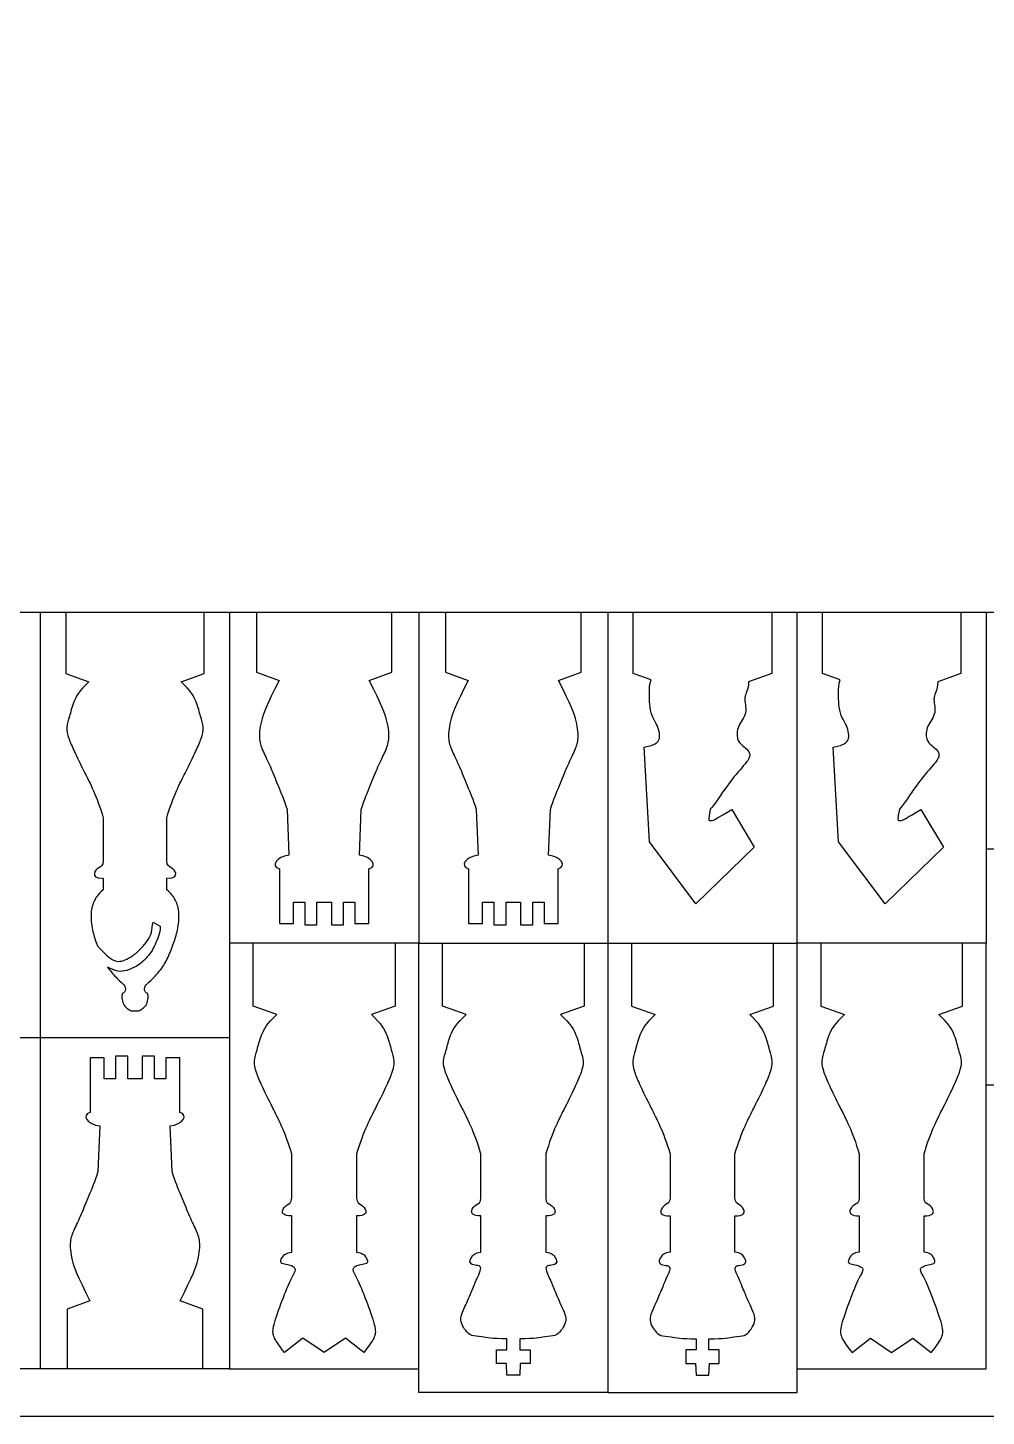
# Model space of a CAD drawing. Header units: millimetres. Extents: x -10 to 144, y -160 to 2.
# Drawn here: x 99.64 to 119.9, y -159.68 to -130.33 of the extents above; entities that cross this region are included whole.
import ezdxf

# ---------------------------------------------------------------- set-up
doc = ezdxf.new("R2010")
doc.units = ezdxf.units.MM
doc.header["$MEASUREMENT"] = 0
doc.layers.add('cut', color=1, linetype='Continuous', true_color=0xff0000)
doc.layers.add('Default', color=6, linetype='Continuous', true_color=0xff00e8)

msp = doc.modelspace()

# ---------------------------------------------------------------- linework, layer by layer
at = {"layer": 'cut'}
for p, q in [((97.903, -142.685), (139.903, -142.685)), ((99.903, -151.685), (99.903, -142.685)), ((100.438, -142.685), (100.438, -143.981)), ((104.471, -142.685), (104.471, -143.952)), ((107.903, -142.685), (107.903, -149.685)), ((108.471, -142.685), (108.471, -143.952)), ((111.903, -142.685), (111.903, -149.685)), ((115.367, -142.685), (115.367, -143.981)), ((115.903, -149.685), (115.903, -142.685)), ((119.367, -142.685), (119.367, -143.981)), ((119.903, -142.685), (119.903, -149.685)), ((100.438, -143.981), (100.928, -144.158)), ((102.878, -144.158), (103.367, -143.981)), ((104.471, -143.952), (104.949, -144.126)), ((106.856, -144.126), (107.335, -143.952)), ((108.471, -143.952), (108.949, -144.126)), ((110.856, -144.126), (111.335, -143.952)), ((112.814, -144.117), (112.438, -143.981)), ((115.367, -143.981), (114.878, -144.158)), ((116.814, -144.117), (116.438, -143.981)), ((119.367, -143.981), (118.878, -144.158)), ((112.781, -147.541), (112.667, -145.539)), ((116.781, -147.541), (116.667, -145.539)), ((101.233, -147.032), (101.233, -147.944)), ((102.573, -147.944), (102.573, -147.032)), ((105.12, -146.86), (105.158, -147.825)), ((106.648, -147.825), (106.686, -146.86)), ((109.12, -146.86), (109.158, -147.825)), ((110.648, -147.825), (110.686, -146.86)), ((114.522, -146.857), (114.998, -147.655)), ((118.522, -146.857), (118.998, -147.655)), ((113.765, -148.851), (112.781, -147.541)), ((114.998, -147.655), (113.765, -148.851)), ((117.765, -148.851), (116.781, -147.541)), ((118.998, -147.655), (117.765, -148.851)), ((119.903, -147.685), (122.903, -147.685)), ((104.957, -148.111), (104.957, -149.267)), ((106.848, -149.267), (106.848, -148.111)), ((108.957, -148.111), (108.957, -149.267)), ((110.848, -149.267), (110.848, -148.111)), ((101.233, -148.311), (101.233, -148.552)), ((102.573, -148.552), (102.573, -148.311)), ((105.253, -149.267), (105.253, -148.818)), ((105.253, -148.818), (105.492, -148.818)), ((105.492, -148.818), (105.492, -149.296)), ((105.75, -149.296), (105.75, -148.818)), ((105.75, -148.818), (105.903, -148.818)), ((105.903, -148.818), (106.055, -148.818)), ((106.055, -148.818), (106.055, -149.296)), ((106.313, -149.296), (106.313, -148.818)), ((106.313, -148.818), (106.552, -148.818)), ((106.552, -148.818), (106.552, -149.267)), ((109.253, -149.267), (109.253, -148.818)), ((109.253, -148.818), (109.492, -148.818)), ((109.492, -148.818), (109.492, -149.296)), ((109.75, -149.296), (109.75, -148.818)), ((109.75, -148.818), (109.903, -148.818)), ((109.903, -148.818), (110.055, -148.818)), ((110.055, -148.818), (110.055, -149.296)), ((110.313, -149.296), (110.313, -148.818)), ((110.313, -148.818), (110.552, -148.818)), ((110.552, -148.818), (110.552, -149.267)), ((102.284, -149.236), (102.433, -149.324)), ((104.957, -149.267), (105.253, -149.267)), ((105.492, -149.296), (105.75, -149.296)), ((106.055, -149.296), (106.313, -149.296)), ((106.552, -149.267), (106.848, -149.267)), ((108.957, -149.267), (109.253, -149.267)), ((109.492, -149.296), (109.75, -149.296)), ((110.055, -149.296), (110.313, -149.296)), ((110.552, -149.267), (110.848, -149.267)), ((107.903, -149.685), (103.903, -149.685)), ((107.403, -149.685), (107.403, -151.012)), ((107.903, -149.685), (111.903, -149.685)), ((107.903, -159.185), (107.903, -149.685)), ((111.403, -149.685), (111.403, -151.012)), ((111.903, -149.685), (115.903, -149.685)), ((111.903, -149.685), (111.903, -159.185)), ((112.403, -149.685), (112.403, -151.012)), ((119.903, -149.685), (115.903, -149.685)), ((115.903, -159.185), (115.903, -149.685)), ((116.403, -149.685), (116.403, -151.012)), ((119.903, -158.685), (119.903, -149.685)), ((104.904, -151.194), (104.403, -151.012)), ((107.403, -151.012), (106.901, -151.194)), ((108.904, -151.194), (108.403, -151.012)), ((111.403, -151.012), (110.901, -151.194)), ((112.403, -151.012), (112.904, -151.194)), ((114.901, -151.194), (115.403, -151.012)), ((116.403, -151.012), (116.904, -151.194)), ((118.901, -151.194), (119.403, -151.012)), ((99.903, -151.685), (95.903, -151.685)), ((103.903, -151.685), (99.903, -151.685)), ((99.903, -158.685), (99.903, -151.685)), ((101.253, -152.104), (100.957, -152.104)), ((100.957, -152.104), (100.957, -153.26)), ((101.253, -152.553), (101.253, -152.104)), ((101.75, -152.075), (101.492, -152.075)), ((101.492, -152.075), (101.492, -152.553)), ((101.75, -152.553), (101.75, -152.075)), ((102.313, -152.075), (102.055, -152.075)), ((102.055, -152.075), (102.055, -152.553)), ((102.313, -152.553), (102.313, -152.075)), ((102.848, -152.104), (102.552, -152.104)), ((102.552, -152.104), (102.552, -152.553)), ((102.848, -153.26), (102.848, -152.104)), ((101.492, -152.553), (101.253, -152.553)), ((101.903, -152.553), (101.75, -152.553)), ((102.055, -152.553), (101.903, -152.553)), ((102.552, -152.553), (102.313, -152.553)), ((122.903, -152.685), (119.903, -152.685)), ((101.158, -153.546), (101.12, -154.511)), ((102.686, -154.511), (102.648, -153.546)), ((105.217, -155.071), (105.217, -154.137)), ((106.589, -154.137), (106.589, -155.071)), ((109.217, -155.071), (109.217, -154.137)), ((110.589, -154.137), (110.589, -155.071)), ((113.217, -154.137), (113.217, -155.071)), ((114.589, -155.071), (114.589, -154.137)), ((117.217, -154.137), (117.217, -155.071)), ((118.589, -155.071), (118.589, -154.137)), ((105.217, -156.218), (105.217, -155.447)), ((106.589, -155.447), (106.589, -156.218)), ((109.217, -156.218), (109.217, -155.447)), ((110.589, -155.447), (110.589, -156.218)), ((113.217, -155.447), (113.217, -156.218)), ((114.589, -156.218), (114.589, -155.447)), ((117.217, -155.447), (117.217, -156.218)), ((118.589, -156.218), (118.589, -155.447)), ((100.949, -157.245), (100.471, -157.419)), ((103.335, -157.419), (102.856, -157.245)), ((103.335, -158.685), (103.335, -157.419)), ((105.454, -158.037), (105.066, -158.341)), ((105.903, -158.341), (105.454, -158.037)), ((106.352, -158.037), (105.903, -158.341)), ((106.739, -158.341), (106.352, -158.037)), ((109.766, -158.281), (109.766, -158.052)), ((110.04, -158.052), (110.04, -158.281)), ((113.766, -158.052), (113.766, -158.281)), ((114.04, -158.281), (114.04, -158.052)), ((117.066, -158.341), (117.454, -158.037)), ((117.454, -158.037), (117.903, -158.341)), ((117.903, -158.341), (118.352, -158.037)), ((118.352, -158.037), (118.739, -158.341)), ((109.547, -158.57), (109.547, -158.281)), ((109.547, -158.281), (109.766, -158.281)), ((110.04, -158.281), (110.258, -158.281)), ((110.258, -158.281), (110.258, -158.57)), ((113.766, -158.281), (113.547, -158.281)), ((113.547, -158.281), (113.547, -158.57)), ((114.258, -158.281), (114.04, -158.281)), ((114.258, -158.57), (114.258, -158.281)), ((99.903, -158.685), (95.903, -158.685)), ((103.903, -158.685), (99.903, -158.685)), ((103.903, -158.685), (107.903, -158.685)), ((109.757, -158.57), (109.547, -158.57)), ((109.766, -158.819), (109.757, -158.57)), ((110.04, -158.819), (109.766, -158.819)), ((110.048, -158.57), (110.04, -158.819)), ((110.258, -158.57), (110.048, -158.57)), ((113.547, -158.57), (113.757, -158.57)), ((113.757, -158.57), (113.766, -158.819)), ((113.766, -158.819), (114.04, -158.819)), ((114.04, -158.819), (114.048, -158.57)), ((114.048, -158.57), (114.258, -158.57)), ((115.903, -158.685), (119.903, -158.685)), ((111.903, -159.185), (107.903, -159.185)), ((111.903, -159.185), (115.903, -159.185))]:
    msp.add_line(p, q, dxfattribs=at)
msp.add_lwpolyline([(103.903, -142.685), (103.903, -158.685)], dxfattribs=at)
for points in [[(103.367, -143.981), (103.367, -143.549), (103.367, -143.117), (103.367, -142.685)], [(107.335, -143.952), (107.335, -143.53), (107.335, -143.108), (107.335, -142.685)], [(111.335, -143.952), (111.335, -143.53), (111.335, -143.108), (111.335, -142.685)], [(112.438, -143.981), (112.438, -143.549), (112.438, -143.117), (112.438, -142.685)], [(116.438, -143.981), (116.438, -143.549), (116.438, -143.117), (116.438, -142.685)], [(104.949, -144.126), (104.68, -144.653), (104.546, -145.016), (104.518, -145.398), (104.604, -145.618), (104.766, -145.943), (104.919, -146.344), (105.053, -146.64), (105.12, -146.86)], [(106.686, -146.86), (106.753, -146.64), (106.886, -146.344), (107.039, -145.943), (107.202, -145.618), (107.288, -145.398), (107.259, -145.016), (107.125, -144.653), (106.856, -144.126)], [(108.949, -144.126), (108.68, -144.653), (108.546, -145.016), (108.518, -145.398), (108.604, -145.618), (108.766, -145.943), (108.919, -146.344), (109.053, -146.64), (109.12, -146.86)], [(110.686, -146.86), (110.753, -146.64), (110.886, -146.344), (111.039, -145.943), (111.202, -145.618), (111.288, -145.398), (111.259, -145.016), (111.125, -144.653), (110.856, -144.126)], [(100.928, -144.158), (100.724, -144.342), (100.585, -144.595), (100.521, -144.902), (100.438, -145.111), (100.495, -145.352), (100.61, -145.606), (100.803, -146.023), (101.092, -146.561), (101.233, -147.032)], [(102.573, -147.032), (102.713, -146.561), (103.002, -146.023), (103.196, -145.606), (103.31, -145.352), (103.367, -145.111), (103.285, -144.902), (103.22, -144.595), (103.082, -144.342), (102.878, -144.158)], [(101.233, -147.944), (101.233, -148.042), (101.129, -148.073), (101.013, -148.201), (101.055, -148.311), (101.233, -148.311)], [(102.573, -148.311), (102.75, -148.311), (102.793, -148.201), (102.677, -148.073), (102.573, -148.042), (102.573, -147.944)], [(105.158, -147.825), (104.9, -147.853), (104.757, -148.054), (104.957, -148.111)], [(106.848, -148.111), (107.049, -148.054), (106.906, -147.853), (106.648, -147.825)], [(109.158, -147.825), (108.9, -147.853), (108.757, -148.054), (108.957, -148.111)], [(110.848, -148.111), (111.049, -148.054), (110.906, -147.853), (110.648, -147.825)], [(104.403, -151.012), (104.403, -150.57), (104.403, -150.128), (104.403, -149.685)], [(108.403, -151.012), (108.403, -150.57), (108.403, -150.128), (108.403, -149.685)], [(115.403, -151.012), (115.403, -150.57), (115.403, -150.128), (115.403, -149.685)], [(119.403, -151.012), (119.403, -150.57), (119.403, -150.128), (119.403, -149.685)], [(101.82, -151.112), (101.874, -151.117), (101.928, -151.118), (101.981, -151.114)], [(105.217, -154.137), (105.073, -153.654), (104.777, -153.103), (104.579, -152.677), (104.461, -152.416), (104.403, -152.169), (104.487, -151.956), (104.553, -151.641), (104.695, -151.382), (104.904, -151.194)], [(106.901, -151.194), (107.11, -151.382), (107.252, -151.641), (107.318, -151.956), (107.403, -152.169), (107.344, -152.416), (107.227, -152.677), (107.029, -153.103), (106.733, -153.654), (106.589, -154.137)], [(109.217, -154.137), (109.073, -153.654), (108.777, -153.103), (108.579, -152.677), (108.461, -152.416), (108.403, -152.169), (108.487, -151.956), (108.553, -151.641), (108.695, -151.382), (108.904, -151.194)], [(110.901, -151.194), (111.11, -151.382), (111.252, -151.641), (111.318, -151.956), (111.403, -152.169), (111.344, -152.416), (111.227, -152.677), (111.029, -153.103), (110.733, -153.654), (110.589, -154.137)], [(112.904, -151.194), (112.695, -151.382), (112.553, -151.641), (112.487, -151.956), (112.403, -152.169), (112.461, -152.416), (112.579, -152.677), (112.777, -153.103), (113.073, -153.654), (113.217, -154.137)], [(114.589, -154.137), (114.733, -153.654), (115.029, -153.103), (115.227, -152.677), (115.344, -152.416), (115.403, -152.169), (115.318, -151.956), (115.252, -151.641), (115.11, -151.382), (114.901, -151.194)], [(116.904, -151.194), (116.695, -151.382), (116.553, -151.641), (116.487, -151.956), (116.403, -152.169), (116.461, -152.416), (116.579, -152.677), (116.777, -153.103), (117.073, -153.654), (117.217, -154.137)], [(118.589, -154.137), (118.733, -153.654), (119.029, -153.103), (119.227, -152.677), (119.344, -152.416), (119.403, -152.169), (119.318, -151.956), (119.252, -151.641), (119.11, -151.382), (118.901, -151.194)], [(100.957, -153.26), (100.757, -153.317), (100.9, -153.518), (101.158, -153.546)], [(102.648, -153.546), (102.906, -153.518), (103.049, -153.317), (102.848, -153.26)], [(101.12, -154.511), (101.053, -154.731), (100.919, -155.027), (100.766, -155.428), (100.604, -155.753), (100.518, -155.972), (100.546, -156.355), (100.68, -156.718), (100.949, -157.245)], [(102.856, -157.245), (103.125, -156.718), (103.259, -156.355), (103.288, -155.972), (103.202, -155.753), (103.039, -155.428), (102.886, -155.027), (102.753, -154.731), (102.686, -154.511)], [(105.217, -155.447), (105.035, -155.447), (104.991, -155.334), (105.11, -155.202), (105.217, -155.171), (105.217, -155.071)], [(106.589, -155.071), (106.589, -155.171), (106.695, -155.202), (106.814, -155.334), (106.77, -155.447), (106.589, -155.447)], [(109.217, -155.447), (109.035, -155.447), (108.991, -155.334), (109.11, -155.202), (109.217, -155.171), (109.217, -155.071)], [(110.589, -155.071), (110.589, -155.171), (110.695, -155.202), (110.814, -155.334), (110.77, -155.447), (110.589, -155.447)], [(113.217, -155.071), (113.217, -155.171), (113.11, -155.202), (112.991, -155.334), (113.035, -155.447), (113.217, -155.447)], [(114.589, -155.447), (114.77, -155.447), (114.814, -155.334), (114.695, -155.202), (114.589, -155.171), (114.589, -155.071)], [(117.217, -155.071), (117.217, -155.171), (117.11, -155.202), (116.991, -155.334), (117.035, -155.447), (117.217, -155.447)], [(118.589, -155.447), (118.77, -155.447), (118.814, -155.334), (118.695, -155.202), (118.589, -155.171), (118.589, -155.071)], [(109.766, -158.052), (109.451, -158.047), (109.217, -157.996), (109.004, -157.996), (108.898, -157.88), (108.796, -157.732), (108.786, -157.57), (108.862, -157.413), (109.05, -156.981), (109.126, -156.783), (109.217, -156.6), (109.217, -156.499), (109.096, -156.499), (108.969, -156.453), (108.994, -156.347), (109.096, -156.218), (109.217, -156.218)], [(110.589, -156.218), (110.71, -156.218), (110.811, -156.347), (110.837, -156.453), (110.71, -156.499), (110.589, -156.499), (110.589, -156.6), (110.679, -156.783), (110.756, -156.981), (110.943, -157.413), (111.02, -157.57), (111.009, -157.732), (110.908, -157.88), (110.801, -157.996), (110.589, -157.996), (110.355, -158.047), (110.04, -158.052)], [(113.217, -156.218), (113.096, -156.218), (112.994, -156.347), (112.969, -156.453), (113.096, -156.499), (113.217, -156.499), (113.217, -156.6), (113.126, -156.783), (113.05, -156.981), (112.862, -157.413), (112.786, -157.57), (112.796, -157.732), (112.898, -157.88), (113.004, -157.996), (113.217, -157.996), (113.451, -158.047), (113.766, -158.052)], [(114.04, -158.052), (114.355, -158.047), (114.589, -157.996), (114.801, -157.996), (114.908, -157.88), (115.009, -157.732), (115.02, -157.57), (114.943, -157.413), (114.756, -156.981), (114.679, -156.783), (114.589, -156.6), (114.589, -156.499), (114.71, -156.499), (114.837, -156.453), (114.811, -156.347), (114.71, -156.218), (114.589, -156.218)], [(100.471, -157.419), (100.471, -157.841), (100.471, -158.263), (100.471, -158.685)]]:
    msp.add_open_spline(points, degree=3, dxfattribs=at)
for points, knots in [([(112.667, -145.539), (112.808, -145.512), (112.943, -145.457), (113.005, -145.359), (112.992, -145.207), (112.935, -145.042), (112.828, -144.886), (112.779, -144.627), (112.779, -144.426), (112.779, -144.214), (112.814, -144.117)], [7.8557199, 7.8557199, 7.8557199, 7.8557199, 7.9067904, 7.9860915, 8.0653926, 8.1446938, 8.2239949, 8.303296, 8.3825971, 8.4438323, 8.4438323, 8.4438323, 8.4438323]), ([(116.667, -145.539), (116.808, -145.512), (116.943, -145.457), (117.005, -145.359), (116.992, -145.207), (116.935, -145.042), (116.828, -144.886), (116.779, -144.627), (116.779, -144.426), (116.779, -144.214), (116.814, -144.117)], [7.8557199, 7.8557199, 7.8557199, 7.8557199, 7.9067904, 7.9860915, 8.0653926, 8.1446938, 8.2239949, 8.303296, 8.3825971, 8.4438323, 8.4438323, 8.4438323, 8.4438323]), ([(114.878, -144.158), (114.878, -144.329), (114.743, -144.466), (114.878, -144.817), (114.631, -145.087), (114.624, -145.4), (114.751, -145.504), (114.878, -145.608), (114.926, -145.733), (114.81, -145.89), (114.441, -146.302), (114.166, -146.741), (114.066, -146.85)], [4.7205992, 4.7205992, 4.7205992, 4.7205992, 4.8194145, 4.9182297, 5.017045, 5.1158603, 5.2146755, 5.3134908, 5.4123061, 5.5111213, 5.6099366, 5.7003609, 5.7003609, 5.7003609, 5.7003609]), ([(118.878, -144.158), (118.878, -144.329), (118.743, -144.466), (118.878, -144.817), (118.631, -145.087), (118.624, -145.4), (118.751, -145.504), (118.878, -145.608), (118.926, -145.733), (118.81, -145.89), (118.441, -146.302), (118.166, -146.741), (118.066, -146.85)], [4.7205992, 4.7205992, 4.7205992, 4.7205992, 4.8194145, 4.9182297, 5.017045, 5.1158603, 5.2146755, 5.3134908, 5.4123061, 5.5111213, 5.6099366, 5.7003609, 5.7003609, 5.7003609, 5.7003609]), ([(114.066, -146.85), (114.021, -147.082), (114.05, -147.091), (114.126, -147.095), (114.207, -147.045), (114.522, -146.857)], [5.7003609, 5.7003609, 5.7003609, 5.7003609, 5.7827106, 5.8868274, 5.9909441, 5.9909441, 5.9909441, 5.9909441]), ([(118.066, -146.85), (118.021, -147.082), (118.05, -147.091), (118.126, -147.095), (118.207, -147.045), (118.522, -146.857)], [5.7003609, 5.7003609, 5.7003609, 5.7003609, 5.7827106, 5.8868274, 5.9909441, 5.9909441, 5.9909441, 5.9909441]), ([(101.233, -148.552), (101.104, -148.667), (101.032, -148.798), (100.952, -149.026), (100.996, -149.42), (101.061, -149.612), (101.101, -149.723), (101.104, -149.731)], [13.1827595, 13.1827595, 13.1827595, 13.1827595, 13.2345439, 13.3064801, 13.3784163, 13.4503525, 13.4561073, 13.4561073, 13.4561073, 13.4561073]), ([(101.981, -151.114), (102.023, -151.096), (102.091, -151.042), (102.158, -150.981), (102.183, -150.831), (102.183, -150.737), (102.101, -150.724), (102.101, -150.58), (102.22, -150.498), (102.433, -150.267), (102.59, -150.035), (102.715, -149.696), (102.809, -149.42), (102.853, -149.026), (102.774, -148.798), (102.702, -148.667), (102.573, -148.552)], [15.3226832, 15.3226832, 15.3226832, 15.3226832, 15.3701528, 15.442089, 15.5140252, 15.5859614, 15.6578977, 15.7298339, 15.8017701, 15.8737063, 15.9456425, 16.0175788, 16.089515, 16.1614512, 16.2333874, 16.2851717, 16.2851717, 16.2851717, 16.2851717]), ([(101.104, -149.731), (101.309, -149.956), (101.44, -150.048), (101.552, -150.08), (101.69, -150.047), (101.843, -149.962), (102.037, -149.8), (102.181, -149.625), (102.261, -149.464), (102.269, -149.306), (102.284, -149.236)], [13.4561073, 13.4561073, 13.4561073, 13.4561073, 13.5165076, 13.6023732, 13.6882387, 13.7741043, 13.8599698, 13.9458354, 14.0317009, 14.1175665, 14.1175665, 14.1175665, 14.1175665]), ([(102.433, -149.324), (102.45, -149.405), (102.343, -149.706), (102.199, -149.953), (101.974, -150.163), (101.714, -150.274), (101.568, -150.288), (101.44, -150.248), (101.322, -150.188)], [14.1686693, 14.1686693, 14.1686693, 14.1686693, 14.2606689, 14.3526686, 14.4446683, 14.5366679, 14.6286676, 14.6968651, 14.6968651, 14.6968651, 14.6968651]), ([(101.322, -150.188), (101.341, -150.215), (101.419, -150.318), (101.585, -150.498), (101.704, -150.58), (101.704, -150.724), (101.623, -150.737), (101.623, -150.831), (101.648, -150.981), (101.714, -151.042), (101.78, -151.095), (101.82, -151.112)], [14.6968651, 14.6968651, 14.6968651, 14.6968651, 14.7209754, 14.7929116, 14.8648479, 14.9367841, 15.0087203, 15.0806565, 15.1525927, 15.2245289, 15.2702952, 15.2702952, 15.2702952, 15.2702952]), ([(105.066, -158.341), (104.928, -158.166), (104.815, -157.997), (104.809, -157.809), (105.016, -157.226), (105.217, -156.724), (105.327, -156.597), (105.266, -156.504), (105.008, -156.458)], [4.6156365, 4.6156365, 4.6156365, 4.6156365, 4.7452461, 4.8748556, 5.0044652, 5.1340747, 5.2636843, 5.3641485, 5.3641485, 5.3641485, 5.3641485]), ([(105.008, -156.458), (105.003, -156.454), (104.975, -156.425), (104.994, -156.347), (105.096, -156.218), (105.217, -156.218)], [5.3641485, 5.3641485, 5.3641485, 5.3641485, 5.3783437, 5.4435759, 5.5088082, 5.5088082, 5.5088082, 5.5088082]), ([(106.797, -156.458), (106.54, -156.504), (106.479, -156.597), (106.589, -156.724), (106.789, -157.226), (106.996, -157.809), (106.99, -157.997), (106.877, -158.166), (106.739, -158.341)], [3.2533718, 3.2533718, 3.2533718, 3.2533718, 3.353836, 3.4834456, 3.6130552, 3.7426647, 3.8722743, 4.0018838, 4.0018838, 4.0018838, 4.0018838]), ([(106.589, -156.218), (106.71, -156.218), (106.811, -156.347), (106.83, -156.425), (106.803, -156.454), (106.797, -156.458)], [3.1087121, 3.1087121, 3.1087121, 3.1087121, 3.1739444, 3.2391767, 3.2533718, 3.2533718, 3.2533718, 3.2533718]), ([(117.008, -156.458), (117.266, -156.504), (117.327, -156.597), (117.217, -156.724), (117.016, -157.226), (116.809, -157.809), (116.815, -157.997), (116.928, -158.166), (117.066, -158.341)], [3.2533718, 3.2533718, 3.2533718, 3.2533718, 3.353836, 3.4834456, 3.6130552, 3.7426647, 3.8722743, 4.0018838, 4.0018838, 4.0018838, 4.0018838]), ([(117.217, -156.218), (117.096, -156.218), (116.994, -156.347), (116.975, -156.425), (117.003, -156.454), (117.008, -156.458)], [3.1087121, 3.1087121, 3.1087121, 3.1087121, 3.1739444, 3.2391767, 3.2533718, 3.2533718, 3.2533718, 3.2533718]), ([(118.739, -158.341), (118.877, -158.166), (118.99, -157.997), (118.996, -157.809), (118.789, -157.226), (118.589, -156.724), (118.479, -156.597), (118.54, -156.504), (118.797, -156.458)], [4.6156365, 4.6156365, 4.6156365, 4.6156365, 4.7452461, 4.8748556, 5.0044652, 5.1340747, 5.2636843, 5.3641485, 5.3641485, 5.3641485, 5.3641485]), ([(118.797, -156.458), (118.803, -156.454), (118.83, -156.425), (118.811, -156.347), (118.71, -156.218), (118.589, -156.218)], [5.3641485, 5.3641485, 5.3641485, 5.3641485, 5.3783437, 5.4435759, 5.5088082, 5.5088082, 5.5088082, 5.5088082])]:
    msp.add_open_spline(points, degree=3, knots=knots, dxfattribs=at)
at = {"layer": 'Default'}
msp.add_lwpolyline([(54.445, -159.685), (144.445, -159.685), (144.445, -99.685), (54.445, -99.685)], close=True, dxfattribs=at)

doc.saveas('drawing.dxf')
